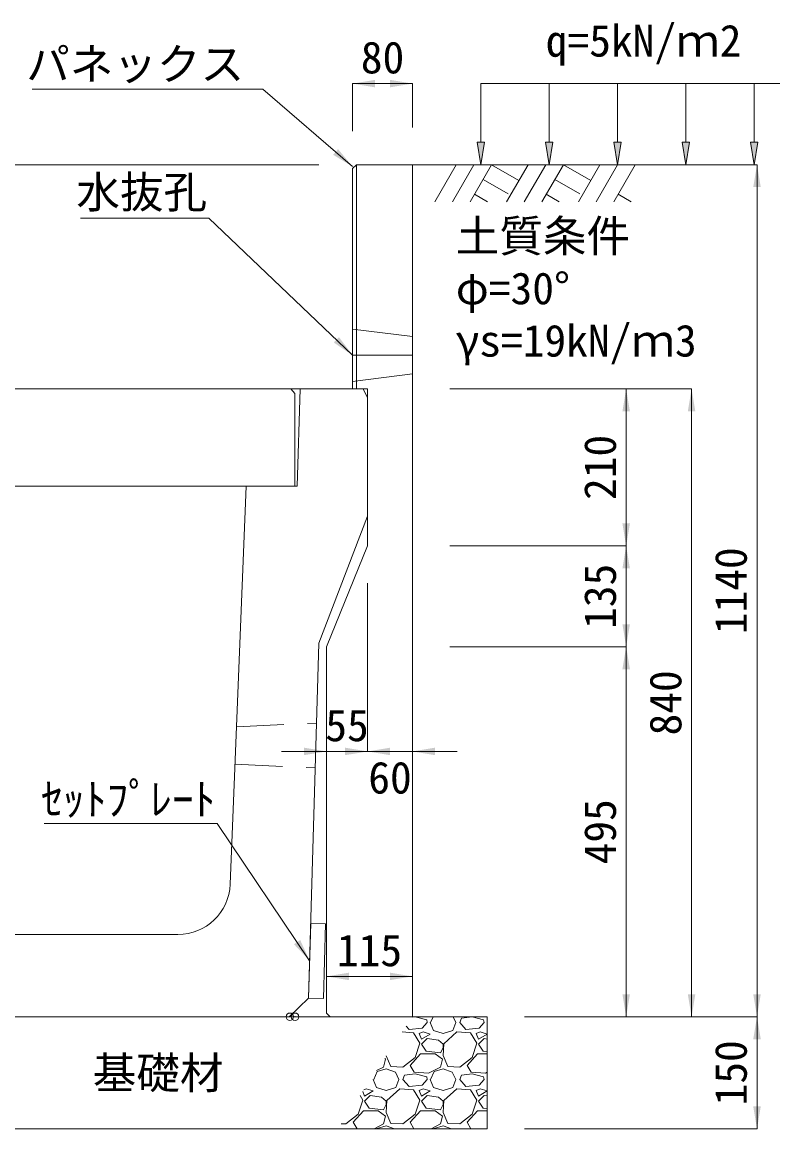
# Model space of a CAD drawing. Units: millimetres at full size. Extents: x 172874 to 217143, y 854931 to 903297.
# Drawn here: x 198779 to 199792, y 871074 to 872554 of the extents above; entities that cross this region are included whole.
import ezdxf
from ezdxf.enums import TextEntityAlignment as Align

# ---------------------------------------------------------------- set-up
doc = ezdxf.new("R2010")
doc.units = ezdxf.units.MM
doc.header["$LTSCALE"] = 20
doc.header["$PDMODE"] = 32
doc.header["$PDSIZE"] = 10
doc.linetypes.add('DASHED', pattern=[7.5, 6, -1.5])
doc.linetypes.add('USER2', pattern=[4.7625, 3.175, -1.5875])
for name, color, linetype, lineweight in [('0_2', 7, 'Continuous', 20), ('セットプレート', 3, 'Continuous', 13), ('パネックスKDR', 2, 'Continuous', 13), ('基礎材', 7, 'Continuous', 15), ('寸法線', 7, 'Continuous', 13), ('引出線', 4, 'Continuous', 13), ('本体', 2, 'Continuous', 13), ('補助線', 8, 'Continuous', 13), ('ﾊｯﾁﾝｸﾞ', 7, 'Continuous', 5)]:
    doc.layers.add(name, color=color, linetype=linetype, lineweight=lineweight)
doc.layers.add('文字', color=7, linetype='Continuous')
doc.styles.add('ＭＳ ゴシック', font='')
doc.styles.get('ＭＳ ゴシック').set_extended_font_data('MS Gothic')

# ---------------------------------------------------------------- blocks, each defined once
blk = doc.blocks.new('filled_arrow')
at = {"color": 0, "linetype": 'Continuous', "lineweight": -2}
blk.add_solid([(7.5, 1.25), (0, 0), (7.5, -1.25)], dxfattribs=at)

msp = doc.modelspace()

# ---------------------------------------------------------------- hatches: boundary and pattern name
at = {"layer": '寸法線'}
for points in [[(199397.29, 872393.52), (199392.29, 872363.52), (199387.29, 872393.52)], [(199488.7, 872393.52), (199483.7, 872363.52), (199478.7, 872393.52)], [(199580.11, 872393.52), (199575.11, 872363.52), (199570.11, 872393.52)], [(199671.52, 872393.52), (199666.52, 872363.52), (199661.52, 872393.52)], [(199762.94, 872393.52), (199757.94, 872363.52), (199752.94, 872393.52)], [(199762.94, 872393.52), (199757.94, 872363.52), (199752.94, 872393.52)]]:
    msp.add_hatch(color=256, dxfattribs=at).paths.add_polyline_path(points)

# ---------------------------------------------------------------- linework, layer by layer
at = {"layer": '0_2'}
msp.add_line((199300.87, 872363.52), (199700.87, 872363.52), dxfattribs=at)
at = {"layer": 'セットプレート'}
msp.add_lwpolyline([(199161.87, 871248.51), (199181.86, 871247.92), (199184.8, 871347.88), (199164.81, 871348.47)], close=True, dxfattribs=at)
at = {"layer": 'パネックスKDR'}
for p, q in [((199220.87, 872358.52), (199225.87, 872363.52)), ((199225.87, 872363.52), (199300.87, 872363.52)), ((199300.87, 872363.52), (199300.87, 871223.52)), ((199220.87, 872358.52), (199220.87, 872063.52)), ((199220.87, 872063.52), (199240.87, 872063.52)), ((199240.87, 872063.52), (199240.87, 871853.52)), ((199240.87, 871853.52), (199185.87, 871718.52)), ((199185.87, 871718.52), (199185.87, 871228.52)), ((199185.87, 871228.52), (199190.87, 871223.52)), ((199190.87, 871223.52), (199300.87, 871223.52))]:
    msp.add_line(p, q, dxfattribs=at)
at = {"layer": 'パネックスKDR', "lineweight": 5}
msp.add_line((199225.87, 872363.52), (199225.87, 872063.52), dxfattribs=at)
at = {"layer": 'パネックスKDR', "linetype": 'DASHED', "lineweight": 9}
for p, q in [((199220.87, 872143.52), (199300.87, 872133.52)), ((199220.87, 872073.52), (199300.87, 872083.52))]:
    msp.add_line(p, q, dxfattribs=at)
at = {"layer": '基礎材'}
for p, q in [((198520.62, 871223.52), (199400.87, 871223.52)), ((199400.87, 871223.52), (199400.87, 871073.52)), ((198520.62, 871073.52), (199400.87, 871073.52))]:
    msp.add_line(p, q, dxfattribs=at)
at = {"layer": '寸法線'}
for p, q in [((199220.87, 872472.07), (199300.87, 872472.07)), ((199220.87, 872408.52), (199220.87, 872472.07)), ((199300.87, 872413.52), (199300.87, 872472.07)), ((199175.87, 872363.52), (198675.87, 872363.52)), ((199350.87, 872363.52), (199761.72, 872363.52)), ((199761.72, 871223.52), (199761.72, 872363.52)), ((199170.87, 872063.52), (198675.87, 872063.52)), ((199350.87, 872063.52), (199674.22, 872063.52)), ((199350.87, 872063.52), (199586.72, 872063.52)), ((199586.72, 872063.52), (199586.72, 871853.52)), ((199674.22, 872063.52), (199674.22, 871223.52)), ((199350.87, 871853.52), (199586.72, 871853.52)), ((199350.87, 871853.52), (199586.72, 871853.52)), ((199586.72, 871853.52), (199586.72, 871718.52)), ((199240.87, 871803.52), (199240.87, 871578.52)), ((199240.87, 871803.52), (199240.87, 871578.52)), ((199300.87, 871803.52), (199300.87, 871578.52)), ((199350.87, 871718.52), (199586.72, 871718.52)), ((199350.87, 871718.52), (199586.72, 871718.52)), ((199586.72, 871718.52), (199586.72, 871223.52)), ((199185.87, 871668.52), (199185.87, 871578.52)), ((199300.87, 871578.52), (199125.87, 871578.52)), ((199180.87, 871578.52), (199360.87, 871578.52)), ((199185.87, 871277.52), (199300.87, 871277.52)), ((199185.87, 871248.52), (199185.87, 871277.52)), ((199300.87, 871248.52), (199300.87, 871277.52)), ((199450.87, 871223.52), (199761.72, 871223.52)), ((199450.87, 871223.52), (199674.22, 871223.52)), ((199450.87, 871223.52), (199586.72, 871223.52)), ((199450.87, 871223.52), (199761.72, 871223.52)), ((199761.72, 871223.52), (199761.72, 871073.52)), ((199450.87, 871073.52), (199761.72, 871073.52))]:
    msp.add_line(p, q, dxfattribs=at)
at = {"layer": '寸法線', "lineweight": 9}
for p, q in [((199792.29, 872472.07), (199392.29, 872472.07)), ((199392.29, 872393.52), (199392.29, 872472.07)), ((199483.7, 872393.52), (199483.7, 872472.07)), ((199575.11, 872393.52), (199575.11, 872472.07)), ((199666.52, 872393.52), (199666.52, 872472.07)), ((199757.94, 872393.52), (199757.94, 872472.07))]:
    msp.add_line(p, q, dxfattribs=at)
for points in [[(199397.29, 872393.52), (199392.29, 872363.52), (199387.29, 872393.52)], [(199488.7, 872393.52), (199483.7, 872363.52), (199478.7, 872393.52)], [(199580.11, 872393.52), (199575.11, 872363.52), (199570.11, 872393.52)], [(199671.52, 872393.52), (199666.52, 872363.52), (199661.52, 872393.52)], [(199762.94, 872393.52), (199757.94, 872363.52), (199752.94, 872393.52)], [(199762.94, 872393.52), (199757.94, 872363.52), (199752.94, 872393.52)]]:
    msp.add_lwpolyline(points, close=True, dxfattribs=at)
at = {"layer": '引出線'}
for points in [[(199220.87, 872361.02), (199100.66, 872464.48), (198792.41, 872464.48)], [(199220.87, 872108.52), (199028.41, 872291.97), (198856.67, 872291.97)], [(199163.34, 871298.49), (199039.68, 871481.97), (198808.32, 871481.97)]]:
    msp.add_lwpolyline(points, dxfattribs=at)
at = {"layer": '本体'}
for p, q in [((199150.87, 872063.52), (199146.87, 871933.52)), ((199150.87, 872063.52), (199234.87, 872063.52)), ((199234.87, 872063.52), (199240.87, 872051.52)), ((199240.87, 872051.52), (199240.87, 871893.52)), ((199078.37, 871933.52), (199057.06, 871400.72)), ((199078.37, 871933.52), (199146.87, 871933.52)), ((199240.87, 871893.52), (199175.87, 871723.52)), ((199175.87, 871723.52), (199161.87, 871248.51)), ((198769.63, 871333.52), (198987.12, 871333.52)), ((199136.13, 871223.52), (199161.87, 871248.51)), ((198620.62, 871223.52), (199136.13, 871223.52))]:
    msp.add_line(p, q, dxfattribs=at)
at = {"layer": '本体', "linetype": 'USER2'}
for p, q in [((199065.49, 871611.52), (199172.72, 871616.52)), ((199063.49, 871561.52), (199170.95, 871556.52))]:
    msp.add_line(p, q, dxfattribs=at)
at = {"layer": '本体', "lineweight": 20}
msp.add_lwpolyline([(198613.37, 872057.52), (198618.37, 872063.52), (199138.37, 872063.52), (199143.37, 872057.52), (199143.37, 871933.52), (198613.37, 871933.52)], close=True, dxfattribs=at)
at = {"layer": '本体'}
msp.add_arc((198987.12, 871403.52), 70, 270, 357.70939, dxfattribs=at)
at = {"layer": '補助線'}
msp.add_line((199220.87, 872108.52), (199300.87, 872108.52), dxfattribs=at)
for p in [(199136.87, 871223.52), (199143.87, 871223.52), (199143.87, 871223.52)]:
    msp.add_point(p, dxfattribs=at)
at = {"layer": 'ﾊｯﾁﾝｸﾞ', "lineweight": 9}
for p, q in [((199359.52, 872363.51), (199330.87, 872313.89)), ((199383.14, 872363.51), (199354.49, 872313.89)), ((199406.76, 872363.51), (199378.12, 872313.89)), ((199406.76, 872363.51), (199443.33, 872342.4)), ((199455.52, 872363.51), (199426.87, 872313.89)), ((199479.14, 872363.51), (199450.49, 872313.89)), ((199502.76, 872363.51), (199474.11, 872313.89)), ((199502.76, 872363.51), (199539.33, 872342.4)), ((199551.52, 872363.51), (199522.87, 872313.89)), ((199575.14, 872363.51), (199546.49, 872313.89)), ((199598.76, 872363.51), (199570.11, 872313.89)), ((199395.34, 872343.73), (199428.75, 872324.44)), ((199491.34, 872343.73), (199524.76, 872324.44)), ((199383.92, 872323.95), (199401.33, 872313.89)), ((199479.92, 872323.95), (199497.33, 872313.89)), ((199575.92, 872323.95), (199593.33, 872313.89))]:
    msp.add_line(p, q, dxfattribs=at)
at = {"layer": 'ﾊｯﾁﾝｸﾞ'}
for p, q in [((199304.66, 871223.29), (199300.42, 871222.85)), ((199319.9, 871219.48), (199304.66, 871223.29)), ((199325.23, 871215.67), (199328.6, 871223.52)), ((199355.14, 871223.52), (199358.76, 871215.67)), ((199364.09, 871215.67), (199366.38, 871221.77)), ((199380.86, 871223.29), (199366.38, 871221.77)), ((199396.1, 871219.48), (199380.86, 871223.29)), ((199296.28, 871206.53), (199292.38, 871210.78)), ((199313.8, 871208.05), (199296.28, 871206.53)), ((199320.66, 871215.67), (199313.8, 871208.05)), ((199320.66, 871215.67), (199319.9, 871219.48)), ((199324.47, 871215.67), (199329.04, 871205)), ((199354.95, 871205), (199358.76, 871215.67)), ((199372.48, 871206.53), (199364.09, 871215.67)), ((199390, 871208.05), (199372.48, 871206.53)), ((199396.86, 871215.67), (199390, 871208.05)), ((199396.86, 871215.67), (199396.1, 871219.48)), ((199400.67, 871215.67), (199400.88, 871215.2)), ((199302.37, 871201.96), (199287.33, 871203.21)), ((199310.75, 871188.24), (199302.37, 871201.96)), ((199315.33, 871203.48), (199309.99, 871201.19)), ((199309.99, 871201.19), (199313.04, 871193.57)), ((199313.04, 871193.57), (199324.47, 871200.43)), ((199320.66, 871194.34), (199313.04, 871186.72)), ((199324.47, 871200.43), (199315.33, 871203.48)), ((199335.9, 871192.05), (199320.66, 871194.34)), ((199329.04, 871205), (199342, 871201.19)), ((199342, 871186.72), (199335.9, 871192.05)), ((199342, 871201.19), (199354.95, 871205)), ((199360.28, 871203.48), (199342.76, 871187.48)), ((199378.57, 871201.96), (199360.28, 871203.48)), ((199386.95, 871188.24), (199378.57, 871201.96)), ((199391.53, 871203.48), (199386.19, 871201.19)), ((199386.19, 871201.19), (199389.24, 871193.57)), ((199389.24, 871193.57), (199400.67, 871200.43)), ((199396.86, 871194.34), (199389.24, 871186.72)), ((199400.67, 871200.43), (199391.53, 871203.48)), ((199400.88, 871193.73), (199396.86, 871194.34)), ((199304.66, 871169.19), (199310.75, 871188.24)), ((199313.04, 871186.72), (199319.14, 871177.57)), ((199319.14, 871177.57), (199338.19, 871175.29)), ((199338.19, 871175.29), (199342, 871182.14)), ((199342.76, 871187.48), (199342, 871171.48)), ((199342, 871182.14), (199342, 871186.72)), ((199380.86, 871169.19), (199386.95, 871188.24)), ((199389.24, 871186.72), (199395.34, 871177.57)), ((199395.34, 871177.57), (199400.89, 871176.91)), ((199265.03, 871166.9), (199261.99, 871156.24)), ((199263.73, 871167.81), (199265.03, 871166.9)), ((199265.94, 871171.13), (199271.89, 871157)), ((199287.89, 871156.24), (199304.66, 871169.19)), ((199297.8, 871158.52), (199311.52, 871173.76)), ((199311.52, 871173.76), (199331.33, 871173.76)), ((199331.33, 871173.76), (199341.23, 871166.9)), ((199341.23, 871166.9), (199338.19, 871156.24)), ((199342, 871171.48), (199348.09, 871157)), ((199364.09, 871156.24), (199380.86, 871169.19)), ((199374, 871158.52), (199387.72, 871173.76)), ((199387.72, 871173.76), (199400.89, 871173.76)), ((199249.03, 871139.47), (199253.6, 871150.14)), ((199261.99, 871156.24), (199252.81, 871151.43)), ((199253.6, 871150.14), (199265.8, 871153.95)), ((199265.8, 871153.95), (199277.99, 871149.38)), ((199271.89, 871157), (199287.89, 871156.24)), ((199277.99, 871149.38), (199282.56, 871139.47)), ((199304.66, 871147.09), (199290.18, 871145.57)), ((199303.13, 871149.38), (199297.8, 871158.52)), ((199322.18, 871147.85), (199303.13, 871149.38)), ((199319.9, 871143.28), (199304.66, 871147.09)), ((199338.19, 871156.24), (199322.18, 871147.85)), ((199325.23, 871139.47), (199329.8, 871150.14)), ((199329.8, 871150.14), (199342, 871153.95)), ((199342, 871153.95), (199354.19, 871149.38)), ((199348.09, 871157), (199364.09, 871156.24)), ((199354.19, 871149.38), (199358.76, 871139.47)), ((199380.86, 871147.09), (199366.38, 871145.57)), ((199379.33, 871149.38), (199374, 871158.52)), ((199398.38, 871147.85), (199379.33, 871149.38)), ((199396.1, 871143.28), (199380.86, 871147.09)), ((199400.9, 871149.17), (199398.38, 871147.85)), ((199248.27, 871139.47), (199252.84, 871128.8)), ((199278.75, 871128.8), (199282.56, 871139.47)), ((199287.89, 871139.47), (199290.18, 871145.57)), ((199296.28, 871130.33), (199287.89, 871139.47)), ((199313.8, 871131.85), (199296.28, 871130.33)), ((199320.66, 871139.47), (199313.8, 871131.85)), ((199320.66, 871139.47), (199319.9, 871143.28)), ((199324.47, 871139.47), (199329.04, 871128.8)), ((199354.95, 871128.8), (199358.76, 871139.47)), ((199364.09, 871139.47), (199366.38, 871145.57)), ((199372.48, 871130.33), (199364.09, 871139.47)), ((199390, 871131.85), (199372.48, 871130.33)), ((199396.86, 871139.47), (199390, 871131.85)), ((199396.86, 871139.47), (199396.1, 871143.28)), ((199400.67, 871139.47), (199400.9, 871138.94)), ((199234.55, 871112.04), (199230.73, 871118.3)), ((199234.32, 871123.69), (199236.84, 871117.37)), ((199239.13, 871127.28), (199235.75, 871125.83)), ((199236.84, 871117.37), (199248.27, 871124.23)), ((199244.46, 871118.14), (199236.84, 871110.52)), ((199248.27, 871124.23), (199239.13, 871127.28)), ((199259.7, 871115.85), (199244.46, 871118.14)), ((199252.84, 871128.8), (199265.8, 871124.99)), ((199265.8, 871124.99), (199278.75, 871128.8)), ((199284.08, 871127.28), (199266.56, 871111.28)), ((199302.37, 871125.76), (199284.08, 871127.28)), ((199310.75, 871112.04), (199302.37, 871125.76)), ((199315.33, 871127.28), (199309.99, 871124.99)), ((199309.99, 871124.99), (199313.04, 871117.37)), ((199313.04, 871117.37), (199324.47, 871124.23)), ((199320.66, 871118.14), (199313.04, 871110.52)), ((199324.47, 871124.23), (199315.33, 871127.28)), ((199335.9, 871115.85), (199320.66, 871118.14)), ((199329.04, 871128.8), (199342, 871124.99)), ((199342, 871124.99), (199354.95, 871128.8)), ((199360.28, 871127.28), (199342.76, 871111.28)), ((199378.57, 871125.76), (199360.28, 871127.28)), ((199386.95, 871112.04), (199378.57, 871125.76)), ((199391.53, 871127.28), (199386.19, 871124.99)), ((199386.19, 871124.99), (199389.24, 871117.37)), ((199389.24, 871117.37), (199400.67, 871124.23)), ((199396.86, 871118.14), (199389.24, 871110.52)), ((199400.67, 871124.23), (199391.53, 871127.28)), ((199400.91, 871117.53), (199396.86, 871118.14)), ((199228.46, 871092.99), (199234.55, 871112.04)), ((199236.84, 871110.52), (199242.94, 871101.37)), ((199265.8, 871110.52), (199259.7, 871115.85)), ((199261.99, 871099.09), (199265.8, 871105.94)), ((199266.56, 871111.28), (199265.8, 871095.28)), ((199265.8, 871105.94), (199265.8, 871110.52)), ((199304.66, 871092.99), (199310.75, 871112.04)), ((199313.04, 871110.52), (199319.14, 871101.37)), ((199342, 871110.52), (199335.9, 871115.85)), ((199338.19, 871099.09), (199342, 871105.94)), ((199342.76, 871111.28), (199342, 871095.28)), ((199342, 871105.94), (199342, 871110.52)), ((199380.86, 871092.99), (199386.95, 871112.04)), ((199389.24, 871110.52), (199395.34, 871101.37)), ((199211.69, 871080.04), (199228.46, 871092.99)), ((199221.6, 871082.32), (199235.32, 871097.56)), ((199235.32, 871097.56), (199255.13, 871097.56)), ((199242.94, 871101.37), (199261.99, 871099.09)), ((199255.13, 871097.56), (199265.03, 871090.7)), ((199265.03, 871090.7), (199261.99, 871080.04)), ((199265.8, 871095.28), (199271.89, 871080.8)), ((199287.89, 871080.04), (199304.66, 871092.99)), ((199297.8, 871082.32), (199311.52, 871097.56)), ((199311.52, 871097.56), (199331.33, 871097.56)), ((199319.14, 871101.37), (199338.19, 871099.09)), ((199331.33, 871097.56), (199341.23, 871090.7)), ((199341.23, 871090.7), (199338.19, 871080.04)), ((199342, 871095.28), (199348.09, 871080.8)), ((199364.09, 871080.04), (199380.86, 871092.99)), ((199374, 871082.32), (199387.72, 871097.56)), ((199387.72, 871097.56), (199400.91, 871097.56)), ((199395.34, 871101.37), (199400.91, 871100.7)), ((199200.87, 871073.52), (199200.88, 871073.52)), ((199205.42, 871080.34), (199211.69, 871080.04)), ((199226.74, 871073.52), (199221.6, 871082.32)), ((199261.99, 871080.04), (199249.55, 871073.52)), ((199253.43, 871073.52), (199253.6, 871073.94)), ((199253.6, 871073.94), (199265.8, 871077.75)), ((199265.8, 871077.75), (199277.08, 871073.52)), ((199271.89, 871080.8), (199287.89, 871080.04)), ((199302.94, 871073.52), (199297.8, 871082.32)), ((199338.19, 871080.04), (199325.75, 871073.52)), ((199329.63, 871073.52), (199329.8, 871073.94)), ((199329.8, 871073.94), (199342, 871077.75)), ((199342, 871077.75), (199353.28, 871073.52)), ((199348.09, 871080.8), (199364.09, 871080.04)), ((199379.14, 871073.52), (199374, 871082.32))]:
    msp.add_line(p, q, dxfattribs=at)

# ---------------------------------------------------------------- block references
at = {"layer": '寸法線', "xscale": 4, "yscale": 4}
for p in [(199220.87, 872472.07), (199240.87, 871578.52), (199300.87, 871578.52), (199185.87, 871277.52)]:
    msp.add_blockref('filled_arrow', p, dxfattribs=at)
for p, rotation in [((199300.87, 872472.07), 180), ((199761.72, 872363.52), 270), ((199586.72, 872063.52), 270), ((199674.22, 872063.52), 270), ((199586.72, 871853.52), 90), ((199586.72, 871853.52), 270), ((199586.72, 871718.52), 90), ((199586.72, 871718.52), 270), ((199185.87, 871578.52), 180), ((199240.87, 871578.52), 180), ((199300.87, 871277.52), 180), ((199586.72, 871223.52), 90), ((199674.22, 871223.52), 90), ((199761.72, 871223.52), 90), ((199761.72, 871223.52), 270), ((199761.72, 871073.52), 90)]:
    msp.add_blockref('filled_arrow', p, dxfattribs=dict(at, rotation=rotation))
at = {"layer": '引出線', "xscale": 4, "yscale": 4}
for p, rotation in [((199220.87, 872361.02), 139.3), ((199220.87, 872108.52), 136.4), ((199163.34, 871298.49), 124)]:
    msp.add_blockref('filled_arrow', p, dxfattribs=dict(at, rotation=rotation))

# ---------------------------------------------------------------- texts
at = {"layer": '寸法線', "style": 'ＭＳ ゴシック'}
for s, p in [('80', (199260.87, 872507.07)), ('55', (199213.37, 871613.52)), ('60', (199270.87, 871543.52)), ('115', (199243.37, 871312.52)), ('基礎材', (198960.74, 871148.52))]:
    msp.add_text(s, height=42.72, dxfattribs=at).set_placement(p, align=Align.MIDDLE_CENTER)
for s, p in [('土質条件', (199358.84, 872289.53)), ('φ=30°', (199358.84, 872219.53)), ('γs=19kN/ｍ3', (199358.84, 872149.53))]:
    msp.add_text(s, height=42.72, dxfattribs=at).set_placement(p, align=Align.TOP_LEFT)
for s, p in [('210', (199551.72, 871958.52)), ('1140', (199726.72, 871793.52)), ('135', (199551.72, 871786.02)), ('840', (199639.22, 871643.52)), ('495', (199551.72, 871471.02)), ('150', (199726.72, 871148.52))]:
    msp.add_text(s, height=42.72, rotation=90, dxfattribs=at).set_placement(p, align=Align.MIDDLE_CENTER)
at = {"layer": '引出線', "style": 'ＭＳ ゴシック'}
for s, p in [('パネックス', (199075.66, 872519.62)), ('水抜孔', (199026.16, 872348.25)), ('ｾｯﾄﾌﾟﾚｰﾄ', (199037.43, 871535.97))]:
    msp.add_text(s, height=42.72, dxfattribs=at).set_placement(p, align=Align.TOP_RIGHT)
at = {"layer": '文字', "style": 'ＭＳ ゴシック'}
msp.add_text('q=5kN/ｍ2', height=42.72, dxfattribs=at).set_placement((199479.17, 872495.34), align=Align.BOTTOM_LEFT)

doc.saveas('drawing.dxf')
